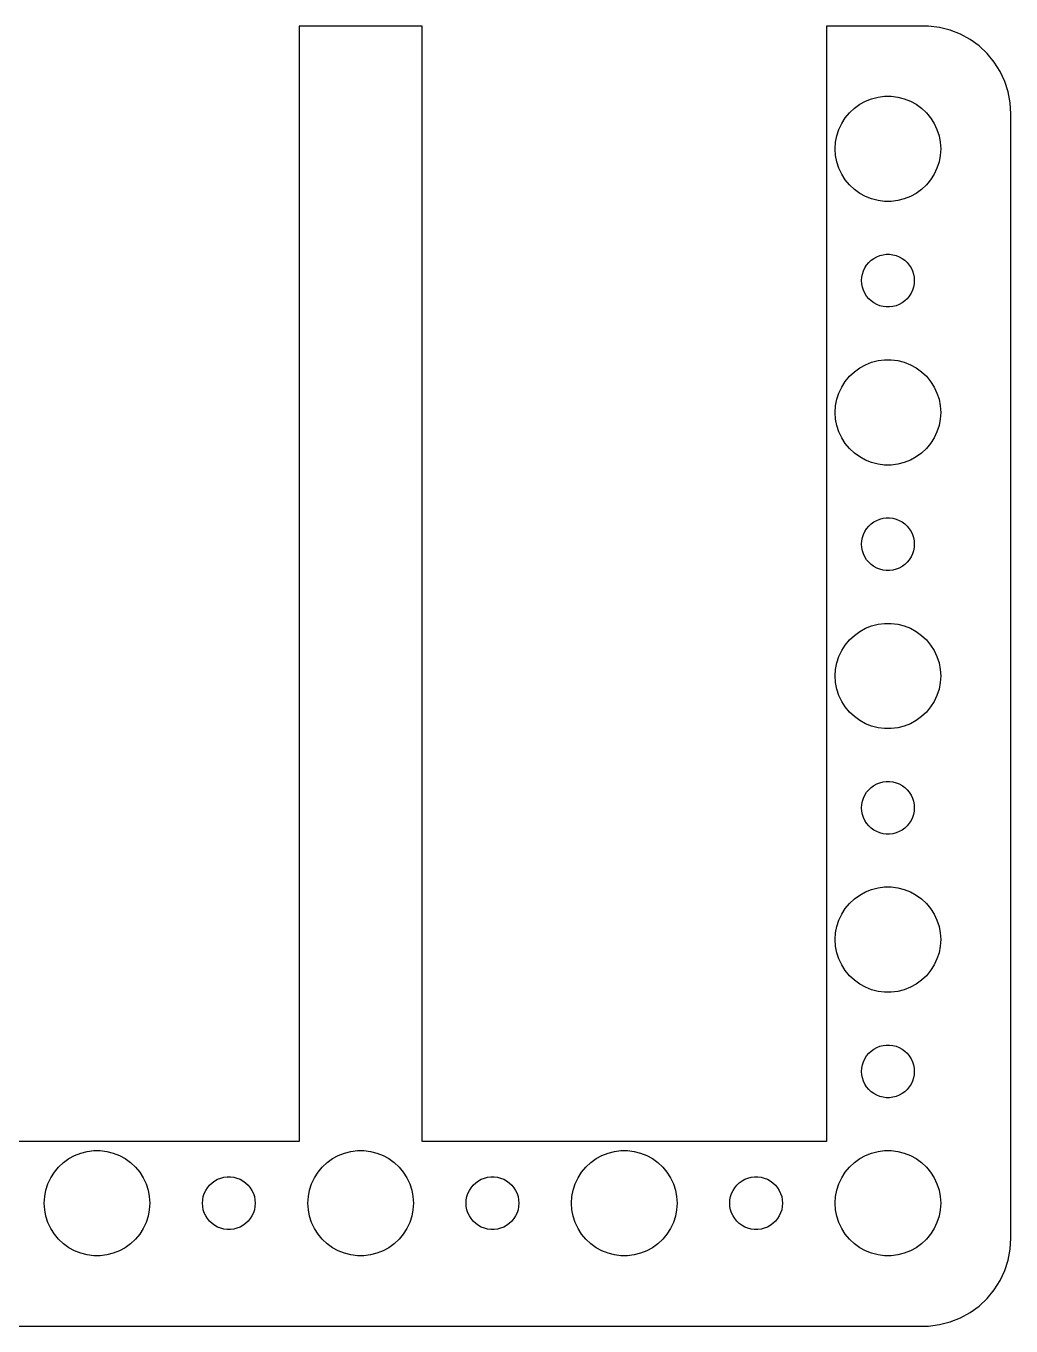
# Model space of a CAD drawing. Header units: metres. Extents: x -52 to 52, y 47 to 205.
# Drawn here: x -4 to 52, y 47 to 121 of the extents above; entities that cross this region are included whole.
import ezdxf

# ---------------------------------------------------------------- set-up
doc = ezdxf.new("R2010")
doc.units = ezdxf.units.M

msp = doc.modelspace()

# ---------------------------------------------------------------- linework, layer by layer
for p, q in [((18.5, 120.99), (11.5, 120.99)), ((11.5, 120.99), (11.5, 57.5)), ((18.5, 57.5), (18.5, 120.99)), ((47.3139, 120.99), (41.5, 120.99)), ((41.5, 120.99), (41.5, 57.5)), ((47.9369, 120.911), (47.3139, 120.99)), ((48.5451, 120.755), (47.9369, 120.911)), ((49.1289, 120.524), (48.5451, 120.755)), ((49.6791, 120.222), (49.1289, 120.524)), ((50.1871, 119.853), (49.6791, 120.222)), ((50.6448, 119.423), (50.1871, 119.853)), ((51.0451, 118.939), (50.6448, 119.423)), ((51.3815, 118.409), (51.0451, 118.939)), ((51.6489, 117.841), (51.3815, 118.409)), ((51.8429, 117.243), (51.6489, 117.841)), ((44.0729, 116.853), (44.4379, 116.947)), ((44.4379, 116.947), (44.8116, 116.994)), ((44.8116, 116.994), (45.1884, 116.994)), ((45.1884, 116.994), (45.5621, 116.947)), ((45.5621, 116.947), (45.927, 116.853)), ((51.9606, 116.627), (51.8429, 117.243)), ((42.8131, 116.054), (43.0877, 116.312)), ((43.0877, 116.312), (43.3925, 116.533)), ((43.3925, 116.533), (43.7227, 116.714)), ((43.7227, 116.714), (44.0729, 116.853)), ((45.927, 116.853), (46.2773, 116.714)), ((46.2773, 116.714), (46.6075, 116.533)), ((46.6075, 116.533), (46.9123, 116.312)), ((46.9123, 116.312), (47.1869, 116.054)), ((52, 116), (51.9606, 116.627)), ((42.2107, 115.104), (42.3711, 115.445)), ((42.3711, 115.445), (42.5729, 115.763)), ((42.5729, 115.763), (42.8131, 116.054)), ((47.1869, 116.054), (47.427, 115.763)), ((47.427, 115.763), (47.6289, 115.445)), ((47.6289, 115.445), (47.7893, 115.104)), ((52, 52), (52, 116)), ((42.0237, 114.376), (42.0942, 114.746)), ((42.0942, 114.746), (42.2107, 115.104)), ((47.7893, 115.104), (47.9057, 114.746)), ((47.9057, 114.746), (47.9763, 114.376)), ((42, 114), (42.0237, 114.376)), ((42.0237, 113.624), (42, 114)), ((47.9763, 114.376), (48, 114)), ((48, 114), (47.9763, 113.624)), ((42.0942, 113.254), (42.0237, 113.624)), ((42.2107, 112.896), (42.0942, 113.254)), ((47.9057, 113.254), (47.7893, 112.896)), ((47.9763, 113.624), (47.9057, 113.254)), ((42.3711, 112.555), (42.2107, 112.896)), ((42.5729, 112.237), (42.3711, 112.555)), ((47.6289, 112.555), (47.427, 112.237)), ((47.7893, 112.896), (47.6289, 112.555)), ((42.8131, 111.946), (42.5729, 112.237)), ((43.0877, 111.688), (42.8131, 111.946)), ((47.1869, 111.946), (46.9123, 111.688)), ((47.427, 112.237), (47.1869, 111.946)), ((43.3925, 111.467), (43.0877, 111.688)), ((43.7227, 111.286), (43.3925, 111.467)), ((44.0729, 111.147), (43.7227, 111.286)), ((44.4379, 111.053), (44.0729, 111.147)), ((44.8116, 111.006), (44.4379, 111.053)), ((45.1884, 111.006), (44.8116, 111.006)), ((45.5621, 111.053), (45.1884, 111.006)), ((45.927, 111.147), (45.5621, 111.053)), ((46.2773, 111.286), (45.927, 111.147)), ((46.6075, 111.467), (46.2773, 111.286)), ((46.9123, 111.688), (46.6075, 111.467)), ((43.6855, 107.223), (43.7865, 107.382)), ((43.7865, 107.382), (43.9065, 107.527)), ((43.9065, 107.527), (44.0439, 107.656)), ((44.0439, 107.656), (44.1963, 107.766)), ((44.1963, 107.766), (44.3613, 107.857)), ((44.3613, 107.857), (44.5365, 107.927)), ((44.5365, 107.927), (44.7189, 107.973)), ((44.7189, 107.973), (44.9058, 107.997)), ((44.9058, 107.997), (45.0942, 107.997)), ((45.0942, 107.997), (45.2811, 107.973)), ((45.2811, 107.973), (45.4635, 107.927)), ((45.4635, 107.927), (45.6387, 107.857)), ((45.6387, 107.857), (45.8037, 107.766)), ((45.8037, 107.766), (45.9561, 107.656)), ((45.9561, 107.656), (46.0934, 107.527)), ((46.0934, 107.527), (46.2135, 107.382)), ((46.2135, 107.382), (46.3145, 107.223)), ((43.5, 106.5), (43.5118, 106.688)), ((43.5118, 106.688), (43.5471, 106.873)), ((43.5471, 106.873), (43.6053, 107.052)), ((43.6053, 107.052), (43.6855, 107.223)), ((46.3145, 107.223), (46.3947, 107.052)), ((46.3947, 107.052), (46.4529, 106.873)), ((46.4529, 106.873), (46.4882, 106.688)), ((46.4882, 106.688), (46.5, 106.5)), ((43.5118, 106.312), (43.5, 106.5)), ((43.5471, 106.127), (43.5118, 106.312)), ((43.6053, 105.948), (43.5471, 106.127)), ((43.6855, 105.777), (43.6053, 105.948)), ((46.3947, 105.948), (46.3145, 105.777)), ((46.4529, 106.127), (46.3947, 105.948)), ((46.4882, 106.312), (46.4529, 106.127)), ((46.5, 106.5), (46.4882, 106.312)), ((43.7865, 105.618), (43.6855, 105.777)), ((43.9065, 105.473), (43.7865, 105.618)), ((44.0439, 105.344), (43.9065, 105.473)), ((44.1963, 105.234), (44.0439, 105.344)), ((44.3613, 105.143), (44.1963, 105.234)), ((44.5365, 105.073), (44.3613, 105.143)), ((44.7189, 105.027), (44.5365, 105.073)), ((45.4635, 105.073), (45.2811, 105.027)), ((45.6387, 105.143), (45.4635, 105.073)), ((45.8037, 105.234), (45.6387, 105.143)), ((45.9561, 105.344), (45.8037, 105.234)), ((46.0934, 105.473), (45.9561, 105.344)), ((46.2135, 105.618), (46.0934, 105.473)), ((46.3145, 105.777), (46.2135, 105.618)), ((44.9058, 105.003), (44.7189, 105.027)), ((45.0942, 105.003), (44.9058, 105.003)), ((45.2811, 105.027), (45.0942, 105.003)), ((43.0877, 101.312), (43.3925, 101.533)), ((43.3925, 101.533), (43.7227, 101.714)), ((43.7227, 101.714), (44.0729, 101.853)), ((44.0729, 101.853), (44.4379, 101.947)), ((44.4379, 101.947), (44.8116, 101.994)), ((44.8116, 101.994), (45.1884, 101.994)), ((45.1884, 101.994), (45.5621, 101.947)), ((45.5621, 101.947), (45.927, 101.853)), ((45.927, 101.853), (46.2773, 101.714)), ((46.2773, 101.714), (46.6075, 101.533)), ((46.6075, 101.533), (46.9123, 101.312)), ((42.3711, 100.445), (42.5729, 100.763)), ((42.5729, 100.763), (42.8131, 101.054)), ((42.8131, 101.054), (43.0877, 101.312)), ((46.9123, 101.312), (47.1869, 101.054)), ((47.1869, 101.054), (47.427, 100.763)), ((47.427, 100.763), (47.6289, 100.445)), ((42.0942, 99.7461), (42.2107, 100.104)), ((42.2107, 100.104), (42.3711, 100.445)), ((47.6289, 100.445), (47.7893, 100.104)), ((47.7893, 100.104), (47.9057, 99.7461)), ((42, 99), (42.0237, 99.376)), ((42.0237, 99.376), (42.0942, 99.7461)), ((47.9057, 99.7461), (47.9763, 99.376)), ((47.9763, 99.376), (48, 99)), ((42.0237, 98.624), (42, 99)), ((42.0942, 98.2539), (42.0237, 98.624)), ((47.9763, 98.624), (47.9057, 98.2539)), ((48, 99), (47.9763, 98.624)), ((42.2107, 97.8956), (42.0942, 98.2539)), ((42.3711, 97.5547), (42.2107, 97.8956)), ((47.7893, 97.8956), (47.6289, 97.5547)), ((47.9057, 98.2539), (47.7893, 97.8956)), ((42.5729, 97.2366), (42.3711, 97.5547)), ((42.8131, 96.9464), (42.5729, 97.2366)), ((43.0877, 96.6884), (42.8131, 96.9464)), ((47.1869, 96.9464), (46.9123, 96.6884)), ((47.427, 97.2366), (47.1869, 96.9464)), ((47.6289, 97.5547), (47.427, 97.2366)), ((43.3925, 96.467), (43.0877, 96.6884)), ((43.7227, 96.2855), (43.3925, 96.467)), ((44.0729, 96.1468), (43.7227, 96.2855)), ((46.2773, 96.2855), (45.927, 96.1468)), ((46.6075, 96.467), (46.2773, 96.2855)), ((46.9123, 96.6884), (46.6075, 96.467)), ((44.4379, 96.0531), (44.0729, 96.1468)), ((44.8116, 96.0059), (44.4379, 96.0531)), ((45.1884, 96.0059), (44.8116, 96.0059)), ((45.5621, 96.0531), (45.1884, 96.0059)), ((45.927, 96.1468), (45.5621, 96.0531)), ((43.7865, 92.3817), (43.9065, 92.5268)), ((43.9065, 92.5268), (44.0439, 92.6558)), ((44.0439, 92.6558), (44.1963, 92.7665)), ((44.1963, 92.7665), (44.3613, 92.8572)), ((44.3613, 92.8572), (44.5365, 92.9266)), ((44.5365, 92.9266), (44.7189, 92.9734)), ((44.7189, 92.9734), (44.9058, 92.997)), ((44.9058, 92.997), (45.0942, 92.997)), ((45.0942, 92.997), (45.2811, 92.9734)), ((45.2811, 92.9734), (45.4635, 92.9266)), ((45.4635, 92.9266), (45.6387, 92.8572)), ((45.6387, 92.8572), (45.8037, 92.7665)), ((45.8037, 92.7665), (45.9561, 92.6558)), ((45.9561, 92.6558), (46.0934, 92.5268)), ((46.0934, 92.5268), (46.2135, 92.3817)), ((43.5118, 91.688), (43.5471, 91.873)), ((43.5471, 91.873), (43.6053, 92.0522)), ((43.6053, 92.0522), (43.6855, 92.2226)), ((43.6855, 92.2226), (43.7865, 92.3817)), ((46.2135, 92.3817), (46.3145, 92.2226)), ((46.3145, 92.2226), (46.3947, 92.0522)), ((46.3947, 92.0522), (46.4529, 91.873)), ((46.4529, 91.873), (46.4882, 91.688)), ((43.5, 91.5), (43.5118, 91.688)), ((43.5118, 91.312), (43.5, 91.5)), ((43.5471, 91.127), (43.5118, 91.312)), ((43.6053, 90.9478), (43.5471, 91.127)), ((46.4529, 91.127), (46.3947, 90.9478)), ((46.4882, 91.312), (46.4529, 91.127)), ((46.4882, 91.688), (46.5, 91.5)), ((46.5, 91.5), (46.4882, 91.312)), ((43.6855, 90.7774), (43.6053, 90.9478)), ((43.7865, 90.6183), (43.6855, 90.7774)), ((43.9065, 90.4732), (43.7865, 90.6183)), ((44.0439, 90.3442), (43.9065, 90.4732)), ((44.1963, 90.2335), (44.0439, 90.3442)), ((45.9561, 90.3442), (45.8037, 90.2335)), ((46.0934, 90.4732), (45.9561, 90.3442)), ((46.2135, 90.6183), (46.0934, 90.4732)), ((46.3145, 90.7774), (46.2135, 90.6183)), ((46.3947, 90.9478), (46.3145, 90.7774)), ((44.3613, 90.1427), (44.1963, 90.2335)), ((44.5365, 90.0734), (44.3613, 90.1427)), ((44.7189, 90.0266), (44.5365, 90.0734)), ((44.9058, 90.0029), (44.7189, 90.0266)), ((45.0942, 90.0029), (44.9058, 90.0029)), ((45.2811, 90.0266), (45.0942, 90.0029)), ((45.4635, 90.0734), (45.2811, 90.0266)), ((45.6387, 90.1427), (45.4635, 90.0734)), ((45.8037, 90.2335), (45.6387, 90.1427)), ((43.3925, 86.533), (43.7227, 86.7145)), ((43.7227, 86.7145), (44.0729, 86.8532)), ((44.0729, 86.8532), (44.4379, 86.9469)), ((44.4379, 86.9469), (44.8116, 86.9941)), ((44.8116, 86.9941), (45.1884, 86.9941)), ((45.1884, 86.9941), (45.5621, 86.9469)), ((45.5621, 86.9469), (45.927, 86.8532)), ((45.927, 86.8532), (46.2773, 86.7145)), ((46.2773, 86.7145), (46.6075, 86.533)), ((42.5729, 85.7634), (42.8131, 86.0536)), ((42.8131, 86.0536), (43.0877, 86.3115)), ((43.0877, 86.3115), (43.3925, 86.533)), ((46.6075, 86.533), (46.9123, 86.3115)), ((46.9123, 86.3115), (47.1869, 86.0536)), ((47.1869, 86.0536), (47.427, 85.7634)), ((42.0942, 84.7461), (42.2107, 85.1044)), ((42.2107, 85.1044), (42.3711, 85.4453)), ((42.3711, 85.4453), (42.5729, 85.7634)), ((47.427, 85.7634), (47.6289, 85.4453)), ((47.6289, 85.4453), (47.7893, 85.1044)), ((47.7893, 85.1044), (47.9057, 84.7461)), ((42, 84), (42.0237, 84.376)), ((42.0237, 84.376), (42.0942, 84.7461)), ((47.9057, 84.7461), (47.9763, 84.376)), ((47.9763, 84.376), (48, 84)), ((42.0237, 83.624), (42, 84)), ((42.0942, 83.2539), (42.0237, 83.624)), ((47.9763, 83.624), (47.9057, 83.2539)), ((48, 84), (47.9763, 83.624)), ((42.2107, 82.8956), (42.0942, 83.2539)), ((42.3711, 82.5547), (42.2107, 82.8956)), ((47.7893, 82.8956), (47.6289, 82.5547)), ((47.9057, 83.2539), (47.7893, 82.8956)), ((42.5729, 82.2366), (42.3711, 82.5547)), ((42.8131, 81.9464), (42.5729, 82.2366)), ((47.427, 82.2366), (47.1869, 81.9464)), ((47.6289, 82.5547), (47.427, 82.2366)), ((43.0877, 81.6885), (42.8131, 81.9464)), ((43.3925, 81.467), (43.0877, 81.6885)), ((43.7227, 81.2855), (43.3925, 81.467)), ((46.6075, 81.467), (46.2773, 81.2855)), ((46.9123, 81.6885), (46.6075, 81.467)), ((47.1869, 81.9464), (46.9123, 81.6885)), ((44.0729, 81.1468), (43.7227, 81.2855)), ((44.4379, 81.0531), (44.0729, 81.1468)), ((44.8116, 81.0059), (44.4379, 81.0531)), ((45.1884, 81.0059), (44.8116, 81.0059)), ((45.5621, 81.0531), (45.1884, 81.0059)), ((45.927, 81.1468), (45.5621, 81.0531)), ((46.2773, 81.2855), (45.927, 81.1468)), ((44.0439, 77.6558), (44.1963, 77.7665)), ((44.1963, 77.7665), (44.3613, 77.8573)), ((44.3613, 77.8573), (44.5365, 77.9266)), ((44.5365, 77.9266), (44.7189, 77.9734)), ((44.7189, 77.9734), (44.9058, 77.9971)), ((44.9058, 77.9971), (45.0942, 77.9971)), ((45.0942, 77.9971), (45.2811, 77.9734)), ((45.2811, 77.9734), (45.4635, 77.9266)), ((45.4635, 77.9266), (45.6387, 77.8573)), ((45.6387, 77.8573), (45.8037, 77.7665)), ((45.8037, 77.7665), (45.9561, 77.6558)), ((43.5471, 76.873), (43.6053, 77.0522)), ((43.6053, 77.0522), (43.6855, 77.2226)), ((43.6855, 77.2226), (43.7865, 77.3817)), ((43.7865, 77.3817), (43.9065, 77.5268)), ((43.9065, 77.5268), (44.0439, 77.6558)), ((45.9561, 77.6558), (46.0934, 77.5268)), ((46.0934, 77.5268), (46.2135, 77.3817)), ((46.2135, 77.3817), (46.3145, 77.2226)), ((46.3145, 77.2226), (46.3947, 77.0522)), ((46.3947, 77.0522), (46.4529, 76.873)), ((43.5, 76.5), (43.5118, 76.688)), ((43.5118, 76.312), (43.5, 76.5)), ((43.5118, 76.688), (43.5471, 76.873)), ((43.5471, 76.127), (43.5118, 76.312)), ((46.4529, 76.873), (46.4882, 76.688)), ((46.4882, 76.312), (46.4529, 76.127)), ((46.4882, 76.688), (46.5, 76.5)), ((46.5, 76.5), (46.4882, 76.312)), ((43.6053, 75.9478), (43.5471, 76.127)), ((43.6855, 75.7774), (43.6053, 75.9478)), ((43.7865, 75.6183), (43.6855, 75.7774)), ((43.9065, 75.4732), (43.7865, 75.6183)), ((44.0439, 75.3442), (43.9065, 75.4732)), ((46.0934, 75.4732), (45.9561, 75.3442)), ((46.2135, 75.6183), (46.0934, 75.4732)), ((46.3145, 75.7774), (46.2135, 75.6183)), ((46.3947, 75.9478), (46.3145, 75.7774)), ((46.4529, 76.127), (46.3947, 75.9478)), ((44.1963, 75.2335), (44.0439, 75.3442)), ((44.3613, 75.1428), (44.1963, 75.2335)), ((44.5365, 75.0734), (44.3613, 75.1428)), ((44.7189, 75.0266), (44.5365, 75.0734)), ((44.9058, 75.003), (44.7189, 75.0266)), ((45.0942, 75.003), (44.9058, 75.003)), ((45.2811, 75.0266), (45.0942, 75.003)), ((45.4635, 75.0734), (45.2811, 75.0266)), ((45.6387, 75.1428), (45.4635, 75.0734)), ((45.8037, 75.2335), (45.6387, 75.1428)), ((45.9561, 75.3442), (45.8037, 75.2335)), ((43.7227, 71.7145), (44.0729, 71.8532)), ((44.0729, 71.8532), (44.4379, 71.9469)), ((44.4379, 71.9469), (44.8116, 71.9941)), ((44.8116, 71.9941), (45.1884, 71.9941)), ((45.1884, 71.9941), (45.5621, 71.9469)), ((45.5621, 71.9469), (45.927, 71.8532)), ((45.927, 71.8532), (46.2773, 71.7145)), ((42.5729, 70.7634), (42.8131, 71.0536)), ((42.8131, 71.0536), (43.0877, 71.3116)), ((43.0877, 71.3116), (43.3925, 71.533)), ((43.3925, 71.533), (43.7227, 71.7145)), ((46.2773, 71.7145), (46.6075, 71.533)), ((46.6075, 71.533), (46.9123, 71.3116)), ((46.9123, 71.3116), (47.1869, 71.0536)), ((47.1869, 71.0536), (47.427, 70.7634)), ((42.2107, 70.1044), (42.3711, 70.4453)), ((42.3711, 70.4453), (42.5729, 70.7634)), ((47.427, 70.7634), (47.6289, 70.4453)), ((47.6289, 70.4453), (47.7893, 70.1044)), ((42.0237, 69.376), (42.0942, 69.7461)), ((42.0942, 69.7461), (42.2107, 70.1044)), ((47.7893, 70.1044), (47.9057, 69.7461)), ((47.9057, 69.7461), (47.9763, 69.376)), ((42, 69), (42.0237, 69.376)), ((42.0237, 68.624), (42, 69)), ((47.9763, 69.376), (48, 69)), ((48, 69), (47.9763, 68.624)), ((42.0942, 68.2539), (42.0237, 68.624)), ((42.2107, 67.8956), (42.0942, 68.2539)), ((47.9057, 68.2539), (47.7893, 67.8956)), ((47.9763, 68.624), (47.9057, 68.2539)), ((42.3711, 67.5547), (42.2107, 67.8956)), ((42.5729, 67.2366), (42.3711, 67.5547)), ((47.6289, 67.5547), (47.427, 67.2366)), ((47.7893, 67.8956), (47.6289, 67.5547)), ((42.8131, 66.9464), (42.5729, 67.2366)), ((43.0877, 66.6885), (42.8131, 66.9464)), ((43.3925, 66.467), (43.0877, 66.6885)), ((46.9123, 66.6885), (46.6075, 66.467)), ((47.1869, 66.9464), (46.9123, 66.6885)), ((47.427, 67.2366), (47.1869, 66.9464)), ((43.7227, 66.2855), (43.3925, 66.467)), ((44.0729, 66.1468), (43.7227, 66.2855)), ((44.4379, 66.0531), (44.0729, 66.1468)), ((44.8116, 66.0059), (44.4379, 66.0531)), ((45.1884, 66.0059), (44.8116, 66.0059)), ((45.5621, 66.0531), (45.1884, 66.0059)), ((45.927, 66.1468), (45.5621, 66.0531)), ((46.2773, 66.2855), (45.927, 66.1468)), ((46.6075, 66.467), (46.2773, 66.2855)), ((44.3613, 62.8573), (44.5365, 62.9266)), ((44.5365, 62.9266), (44.7189, 62.9734)), ((44.7189, 62.9734), (44.9058, 62.997)), ((44.9058, 62.997), (45.0942, 62.997)), ((45.0942, 62.997), (45.2811, 62.9734)), ((45.2811, 62.9734), (45.4635, 62.9266)), ((45.4635, 62.9266), (45.6387, 62.8573)), ((43.6053, 62.0522), (43.6855, 62.2226)), ((43.6855, 62.2226), (43.7865, 62.3817)), ((43.7865, 62.3817), (43.9065, 62.5268)), ((43.9065, 62.5268), (44.0439, 62.6558)), ((44.0439, 62.6558), (44.1963, 62.7665)), ((44.1963, 62.7665), (44.3613, 62.8573)), ((45.6387, 62.8573), (45.8037, 62.7665)), ((45.8037, 62.7665), (45.9561, 62.6558)), ((45.9561, 62.6558), (46.0934, 62.5268)), ((46.0934, 62.5268), (46.2135, 62.3817)), ((46.2135, 62.3817), (46.3145, 62.2226)), ((46.3145, 62.2226), (46.3947, 62.0522)), ((43.5, 61.5), (43.5118, 61.688)), ((43.5118, 61.312), (43.5, 61.5)), ((43.5118, 61.688), (43.5471, 61.873)), ((43.5471, 61.873), (43.6053, 62.0522)), ((46.3947, 62.0522), (46.4529, 61.873)), ((46.4529, 61.873), (46.4882, 61.688)), ((46.4882, 61.688), (46.5, 61.5)), ((46.5, 61.5), (46.4882, 61.312)), ((43.5471, 61.127), (43.5118, 61.312)), ((43.6053, 60.9478), (43.5471, 61.127)), ((43.6855, 60.7774), (43.6053, 60.9478)), ((43.7865, 60.6183), (43.6855, 60.7774)), ((46.3145, 60.7774), (46.2135, 60.6183)), ((46.3947, 60.9478), (46.3145, 60.7774)), ((46.4529, 61.127), (46.3947, 60.9478)), ((46.4882, 61.312), (46.4529, 61.127)), ((43.9065, 60.4732), (43.7865, 60.6183)), ((44.0439, 60.3442), (43.9065, 60.4732)), ((44.1963, 60.2335), (44.0439, 60.3442)), ((44.3613, 60.1428), (44.1963, 60.2335)), ((44.5365, 60.0734), (44.3613, 60.1428)), ((44.7189, 60.0266), (44.5365, 60.0734)), ((44.9058, 60.003), (44.7189, 60.0266)), ((45.0942, 60.003), (44.9058, 60.003)), ((45.2811, 60.0266), (45.0942, 60.003)), ((45.4635, 60.0734), (45.2811, 60.0266)), ((45.6387, 60.1428), (45.4635, 60.0734)), ((45.8037, 60.2335), (45.6387, 60.1428)), ((45.9561, 60.3442), (45.8037, 60.2335)), ((46.0934, 60.4732), (45.9561, 60.3442)), ((46.2135, 60.6183), (46.0934, 60.4732)), ((11.5, 57.5), (-11.5, 57.5)), ((-0.56213, 56.9469), (-0.18837, 56.9941)), ((-0.18837, 56.9941), (0.18837, 56.9941)), ((0.18837, 56.9941), (0.56213, 56.9469)), ((14.4379, 56.9469), (14.8116, 56.9941)), ((14.8116, 56.9941), (15.1884, 56.9941)), ((15.1884, 56.9941), (15.5621, 56.9469)), ((41.5, 57.5), (18.5, 57.5)), ((29.4379, 56.9469), (29.8116, 56.9941)), ((29.8116, 56.9941), (30.1884, 56.9941)), ((30.1884, 56.9941), (30.5621, 56.9469)), ((44.4379, 56.9469), (44.8116, 56.9941)), ((44.8116, 56.9941), (45.1884, 56.9941)), ((45.1884, 56.9941), (45.5621, 56.9469)), ((-2.1869, 56.0536), (-1.91226, 56.3116)), ((-1.91226, 56.3116), (-1.60747, 56.533)), ((-1.60747, 56.533), (-1.27733, 56.7145)), ((-1.27733, 56.7145), (-0.92705, 56.8532)), ((-0.92705, 56.8532), (-0.56213, 56.9469)), ((0.56213, 56.9469), (0.92705, 56.8532)), ((0.92705, 56.8532), (1.27733, 56.7145)), ((1.27733, 56.7145), (1.60747, 56.533)), ((1.60747, 56.533), (1.91226, 56.3116)), ((1.91226, 56.3116), (2.1869, 56.0536)), ((12.8131, 56.0536), (13.0877, 56.3116)), ((13.0877, 56.3116), (13.3925, 56.533)), ((13.3925, 56.533), (13.7227, 56.7145)), ((13.7227, 56.7145), (14.0729, 56.8532)), ((14.0729, 56.8532), (14.4379, 56.9469)), ((15.5621, 56.9469), (15.927, 56.8532)), ((15.927, 56.8532), (16.2773, 56.7145)), ((16.2773, 56.7145), (16.6075, 56.533)), ((16.6075, 56.533), (16.9123, 56.3116)), ((16.9123, 56.3116), (17.1869, 56.0536)), ((27.8131, 56.0536), (28.0877, 56.3116)), ((28.0877, 56.3116), (28.3925, 56.533)), ((28.3925, 56.533), (28.7227, 56.7145)), ((28.7227, 56.7145), (29.0729, 56.8532)), ((29.0729, 56.8532), (29.4379, 56.9469)), ((30.5621, 56.9469), (30.927, 56.8532)), ((30.927, 56.8532), (31.2773, 56.7145)), ((31.2773, 56.7145), (31.6075, 56.533)), ((31.6075, 56.533), (31.9123, 56.3116)), ((31.9123, 56.3116), (32.1869, 56.0536)), ((42.8131, 56.0536), (43.0877, 56.3116)), ((43.0877, 56.3116), (43.3925, 56.533)), ((43.3925, 56.533), (43.7227, 56.7145)), ((43.7227, 56.7145), (44.0729, 56.8532)), ((44.0729, 56.8532), (44.4379, 56.9469)), ((45.5621, 56.9469), (45.927, 56.8532)), ((45.927, 56.8532), (46.2773, 56.7145)), ((46.2773, 56.7145), (46.6075, 56.533)), ((46.6075, 56.533), (46.9123, 56.3116)), ((46.9123, 56.3116), (47.1869, 56.0536)), ((-2.62891, 55.4453), (-2.42705, 55.7634)), ((-2.42705, 55.7634), (-2.1869, 56.0536)), ((2.1869, 56.0536), (2.42705, 55.7634)), ((2.42705, 55.7634), (2.62891, 55.4453)), ((7.21892, 55.4734), (7.40581, 55.497)), ((7.40581, 55.497), (7.59418, 55.497)), ((7.59418, 55.497), (7.78107, 55.4734)), ((12.3711, 55.4453), (12.5729, 55.7634)), ((12.5729, 55.7634), (12.8131, 56.0536)), ((17.1869, 56.0536), (17.427, 55.7634)), ((17.427, 55.7634), (17.6289, 55.4453)), ((22.2189, 55.4734), (22.4058, 55.497)), ((22.4058, 55.497), (22.5942, 55.497)), ((22.5942, 55.497), (22.7811, 55.4734)), ((27.3711, 55.4453), (27.5729, 55.7634)), ((27.5729, 55.7634), (27.8131, 56.0536)), ((32.1869, 56.0536), (32.427, 55.7634)), ((32.427, 55.7634), (32.6289, 55.4453)), ((37.2189, 55.4734), (37.4058, 55.497)), ((37.4058, 55.497), (37.5942, 55.497)), ((37.5942, 55.497), (37.7811, 55.4734)), ((42.3711, 55.4453), (42.5729, 55.7634)), ((42.5729, 55.7634), (42.8131, 56.0536)), ((47.1869, 56.0536), (47.427, 55.7634)), ((47.427, 55.7634), (47.6289, 55.4453)), ((-2.97633, 54.376), (-2.90575, 54.7461)), ((-2.90575, 54.7461), (-2.78932, 55.1044)), ((-2.78932, 55.1044), (-2.62891, 55.4453)), ((2.62891, 55.4453), (2.78932, 55.1044)), ((2.78932, 55.1044), (2.90575, 54.7461)), ((2.90575, 54.7461), (2.97633, 54.376)), ((6.18553, 54.7226), (6.28647, 54.8817)), ((6.28647, 54.8817), (6.40654, 55.0268)), ((6.40654, 55.0268), (6.54385, 55.1558)), ((6.54385, 55.1558), (6.69626, 55.2665)), ((6.69626, 55.2665), (6.86133, 55.3573)), ((6.86133, 55.3573), (7.03647, 55.4266)), ((7.03647, 55.4266), (7.21892, 55.4734)), ((7.78107, 55.4734), (7.96352, 55.4266)), ((7.96352, 55.4266), (8.13866, 55.3573)), ((8.13866, 55.3573), (8.30373, 55.2665)), ((8.30373, 55.2665), (8.45613, 55.1558)), ((8.45613, 55.1558), (8.59344, 55.0268)), ((8.59344, 55.0268), (8.71352, 54.8817)), ((8.71352, 54.8817), (8.81445, 54.7226)), ((12.0237, 54.376), (12.0942, 54.7461)), ((12.0942, 54.7461), (12.2107, 55.1044)), ((12.2107, 55.1044), (12.3711, 55.4453)), ((17.6289, 55.4453), (17.7893, 55.1044)), ((17.7893, 55.1044), (17.9057, 54.7461)), ((17.9057, 54.7461), (17.9763, 54.376)), ((21.1855, 54.7226), (21.2865, 54.8817)), ((21.2865, 54.8817), (21.4065, 55.0268)), ((21.4065, 55.0268), (21.5439, 55.1558)), ((21.5439, 55.1558), (21.6963, 55.2665)), ((21.6963, 55.2665), (21.8613, 55.3573)), ((21.8613, 55.3573), (22.0365, 55.4266)), ((22.0365, 55.4266), (22.2189, 55.4734)), ((22.7811, 55.4734), (22.9635, 55.4266)), ((22.9635, 55.4266), (23.1387, 55.3573)), ((23.1387, 55.3573), (23.3037, 55.2665)), ((23.3037, 55.2665), (23.4561, 55.1558)), ((23.4561, 55.1558), (23.5934, 55.0268)), ((23.5934, 55.0268), (23.7135, 54.8817)), ((23.7135, 54.8817), (23.8145, 54.7226)), ((27.0237, 54.376), (27.0942, 54.7461)), ((27.0942, 54.7461), (27.2107, 55.1044)), ((27.2107, 55.1044), (27.3711, 55.4453)), ((32.6289, 55.4453), (32.7893, 55.1044)), ((32.7893, 55.1044), (32.9057, 54.7461)), ((32.9057, 54.7461), (32.9763, 54.376)), ((36.1855, 54.7226), (36.2865, 54.8817)), ((36.2865, 54.8817), (36.4065, 55.0268)), ((36.4065, 55.0268), (36.5439, 55.1558)), ((36.5439, 55.1558), (36.6963, 55.2665)), ((36.6963, 55.2665), (36.8613, 55.3573)), ((36.8613, 55.3573), (37.0365, 55.4266)), ((37.0365, 55.4266), (37.2189, 55.4734)), ((37.7811, 55.4734), (37.9635, 55.4266)), ((37.9635, 55.4266), (38.1387, 55.3573)), ((38.1387, 55.3573), (38.3037, 55.2665)), ((38.3037, 55.2665), (38.4561, 55.1558)), ((38.4561, 55.1558), (38.5934, 55.0268)), ((38.5934, 55.0268), (38.7135, 54.8817)), ((38.7135, 54.8817), (38.8145, 54.7226)), ((42.0237, 54.376), (42.0942, 54.7461)), ((42.0942, 54.7461), (42.2107, 55.1044)), ((42.2107, 55.1044), (42.3711, 55.4453)), ((47.6289, 55.4453), (47.7893, 55.1044)), ((47.7893, 55.1044), (47.9057, 54.7461)), ((47.9057, 54.7461), (47.9763, 54.376)), ((-3, 54), (-2.97633, 54.376)), ((2.97633, 54.376), (3, 54)), ((6, 54), (6.01183, 54.188)), ((6.01183, 54.188), (6.04712, 54.373)), ((6.04712, 54.373), (6.10533, 54.5522)), ((6.10533, 54.5522), (6.18553, 54.7226)), ((8.81445, 54.7226), (8.89465, 54.5522)), ((8.89465, 54.5522), (8.95287, 54.373)), ((8.95287, 54.373), (8.98816, 54.188)), ((8.98816, 54.188), (9, 54)), ((12, 54), (12.0237, 54.376)), ((17.9763, 54.376), (18, 54)), ((21, 54), (21.0118, 54.188)), ((21.0118, 54.188), (21.0471, 54.373)), ((21.0471, 54.373), (21.1053, 54.5522)), ((21.1053, 54.5522), (21.1855, 54.7226)), ((23.8145, 54.7226), (23.8947, 54.5522)), ((23.8947, 54.5522), (23.9529, 54.373)), ((23.9529, 54.373), (23.9882, 54.188)), ((23.9882, 54.188), (24, 54)), ((27, 54), (27.0237, 54.376)), ((32.9763, 54.376), (33, 54)), ((36, 54), (36.0118, 54.188)), ((36.0118, 54.188), (36.0471, 54.373)), ((36.0471, 54.373), (36.1053, 54.5522)), ((36.1053, 54.5522), (36.1855, 54.7226)), ((38.8145, 54.7226), (38.8947, 54.5522)), ((38.8947, 54.5522), (38.9529, 54.373)), ((38.9529, 54.373), (38.9882, 54.188)), ((38.9882, 54.188), (39, 54)), ((42, 54), (42.0237, 54.376)), ((47.9763, 54.376), (48, 54)), ((-2.97633, 53.624), (-3, 54)), ((-2.90575, 53.2539), (-2.97633, 53.624)), ((2.97633, 53.624), (2.90575, 53.2539)), ((3, 54), (2.97633, 53.624)), ((6.01183, 53.812), (6, 54)), ((6.04712, 53.627), (6.01183, 53.812)), ((6.10533, 53.4478), (6.04712, 53.627)), ((6.18553, 53.2774), (6.10533, 53.4478)), ((6.28647, 53.1183), (6.18553, 53.2774)), ((8.81445, 53.2774), (8.71352, 53.1183)), ((8.89465, 53.4478), (8.81445, 53.2774)), ((8.95287, 53.627), (8.89465, 53.4478)), ((8.98816, 53.812), (8.95287, 53.627)), ((9, 54), (8.98816, 53.812)), ((12.0237, 53.624), (12, 54)), ((12.0942, 53.2539), (12.0237, 53.624)), ((17.9763, 53.624), (17.9057, 53.2539)), ((18, 54), (17.9763, 53.624)), ((21.0118, 53.812), (21, 54)), ((21.0471, 53.627), (21.0118, 53.812)), ((21.1053, 53.4478), (21.0471, 53.627)), ((21.1855, 53.2774), (21.1053, 53.4478)), ((21.2865, 53.1183), (21.1855, 53.2774)), ((23.8145, 53.2774), (23.7135, 53.1183)), ((23.8947, 53.4478), (23.8145, 53.2774)), ((23.9529, 53.627), (23.8947, 53.4478)), ((23.9882, 53.812), (23.9529, 53.627)), ((24, 54), (23.9882, 53.812)), ((27.0237, 53.624), (27, 54)), ((27.0942, 53.2539), (27.0237, 53.624)), ((32.9763, 53.624), (32.9057, 53.2539)), ((33, 54), (32.9763, 53.624)), ((36.0118, 53.812), (36, 54)), ((36.0471, 53.627), (36.0118, 53.812)), ((36.1053, 53.4478), (36.0471, 53.627)), ((36.1855, 53.2774), (36.1053, 53.4478)), ((36.2865, 53.1183), (36.1855, 53.2774)), ((38.8145, 53.2774), (38.7135, 53.1183)), ((38.8947, 53.4478), (38.8145, 53.2774)), ((38.9529, 53.627), (38.8947, 53.4478)), ((38.9882, 53.812), (38.9529, 53.627)), ((39, 54), (38.9882, 53.812)), ((42.0237, 53.624), (42, 54)), ((42.0942, 53.2539), (42.0237, 53.624)), ((47.9763, 53.624), (47.9057, 53.2539)), ((48, 54), (47.9763, 53.624)), ((-2.78932, 52.8956), (-2.90575, 53.2539)), ((-2.62891, 52.5547), (-2.78932, 52.8956)), ((-2.42705, 52.2366), (-2.62891, 52.5547)), ((2.62891, 52.5547), (2.42705, 52.2366)), ((2.78932, 52.8956), (2.62891, 52.5547)), ((2.90575, 53.2539), (2.78932, 52.8956)), ((6.40654, 52.9732), (6.28647, 53.1183)), ((6.54385, 52.8442), (6.40654, 52.9732)), ((6.69626, 52.7335), (6.54385, 52.8442)), ((6.86133, 52.6428), (6.69626, 52.7335)), ((7.03647, 52.5734), (6.86133, 52.6428)), ((7.21892, 52.5266), (7.03647, 52.5734)), ((7.40581, 52.503), (7.21892, 52.5266)), ((7.78107, 52.5266), (7.59418, 52.503)), ((7.96352, 52.5734), (7.78107, 52.5266)), ((8.13866, 52.6428), (7.96352, 52.5734)), ((8.30373, 52.7335), (8.13866, 52.6428)), ((8.45613, 52.8442), (8.30373, 52.7335)), ((8.59344, 52.9732), (8.45613, 52.8442)), ((8.71352, 53.1183), (8.59344, 52.9732)), ((12.2107, 52.8956), (12.0942, 53.2539)), ((12.3711, 52.5547), (12.2107, 52.8956)), ((12.5729, 52.2366), (12.3711, 52.5547)), ((17.6289, 52.5547), (17.427, 52.2366)), ((17.7893, 52.8956), (17.6289, 52.5547)), ((17.9057, 53.2539), (17.7893, 52.8956)), ((21.4065, 52.9732), (21.2865, 53.1183)), ((21.5439, 52.8442), (21.4065, 52.9732)), ((21.6963, 52.7335), (21.5439, 52.8442)), ((21.8613, 52.6428), (21.6963, 52.7335)), ((22.0365, 52.5734), (21.8613, 52.6428)), ((22.2189, 52.5266), (22.0365, 52.5734)), ((22.4058, 52.503), (22.2189, 52.5266)), ((22.7811, 52.5266), (22.5942, 52.503)), ((22.9635, 52.5734), (22.7811, 52.5266)), ((23.1387, 52.6428), (22.9635, 52.5734)), ((23.3037, 52.7335), (23.1387, 52.6428)), ((23.4561, 52.8442), (23.3037, 52.7335)), ((23.5934, 52.9732), (23.4561, 52.8442)), ((23.7135, 53.1183), (23.5934, 52.9732)), ((27.2107, 52.8956), (27.0942, 53.2539)), ((27.3711, 52.5547), (27.2107, 52.8956)), ((27.5729, 52.2366), (27.3711, 52.5547)), ((32.6289, 52.5547), (32.427, 52.2366)), ((32.7893, 52.8956), (32.6289, 52.5547)), ((32.9057, 53.2539), (32.7893, 52.8956)), ((36.4065, 52.9732), (36.2865, 53.1183)), ((36.5439, 52.8442), (36.4065, 52.9732)), ((36.6963, 52.7335), (36.5439, 52.8442)), ((36.8613, 52.6428), (36.6963, 52.7335)), ((37.0365, 52.5734), (36.8613, 52.6428)), ((37.2189, 52.5266), (37.0365, 52.5734)), ((37.4058, 52.503), (37.2189, 52.5266)), ((37.7811, 52.5266), (37.5942, 52.503)), ((37.9635, 52.5734), (37.7811, 52.5266)), ((38.1387, 52.6428), (37.9635, 52.5734)), ((38.3037, 52.7335), (38.1387, 52.6428)), ((38.4561, 52.8442), (38.3037, 52.7335)), ((38.5934, 52.9732), (38.4561, 52.8442)), ((38.7135, 53.1183), (38.5934, 52.9732)), ((42.2107, 52.8956), (42.0942, 53.2539)), ((42.3711, 52.5547), (42.2107, 52.8956)), ((42.5729, 52.2366), (42.3711, 52.5547)), ((47.6289, 52.5547), (47.427, 52.2366)), ((47.7893, 52.8956), (47.6289, 52.5547)), ((47.9057, 53.2539), (47.7893, 52.8956)), ((-2.1869, 51.9464), (-2.42705, 52.2366)), ((-1.91226, 51.6885), (-2.1869, 51.9464)), ((2.1869, 51.9464), (1.91226, 51.6885)), ((2.42705, 52.2366), (2.1869, 51.9464)), ((7.59418, 52.503), (7.40581, 52.503)), ((12.8131, 51.9464), (12.5729, 52.2366)), ((13.0877, 51.6885), (12.8131, 51.9464)), ((17.1869, 51.9464), (16.9123, 51.6885)), ((17.427, 52.2366), (17.1869, 51.9464)), ((22.5942, 52.503), (22.4058, 52.503)), ((27.8131, 51.9464), (27.5729, 52.2366)), ((28.0877, 51.6885), (27.8131, 51.9464)), ((32.1869, 51.9464), (31.9123, 51.6885)), ((32.427, 52.2366), (32.1869, 51.9464)), ((37.5942, 52.503), (37.4058, 52.503)), ((42.8131, 51.9464), (42.5729, 52.2366)), ((43.0877, 51.6885), (42.8131, 51.9464)), ((47.1869, 51.9464), (46.9123, 51.6885)), ((47.427, 52.2366), (47.1869, 51.9464)), ((51.9606, 51.3733), (52, 52)), ((-1.60747, 51.467), (-1.91226, 51.6885)), ((-1.27733, 51.2855), (-1.60747, 51.467)), ((-0.92705, 51.1468), (-1.27733, 51.2855)), ((-0.56213, 51.0531), (-0.92705, 51.1468)), ((-0.18837, 51.0059), (-0.56213, 51.0531)), ((0.56213, 51.0531), (0.18837, 51.0059)), ((0.92705, 51.1468), (0.56213, 51.0531)), ((1.27733, 51.2855), (0.92705, 51.1468)), ((1.60747, 51.467), (1.27733, 51.2855)), ((1.91226, 51.6885), (1.60747, 51.467)), ((13.3925, 51.467), (13.0877, 51.6885)), ((13.7227, 51.2855), (13.3925, 51.467)), ((14.0729, 51.1468), (13.7227, 51.2855)), ((14.4379, 51.0531), (14.0729, 51.1468)), ((14.8116, 51.0059), (14.4379, 51.0531)), ((15.5621, 51.0531), (15.1884, 51.0059)), ((15.927, 51.1468), (15.5621, 51.0531)), ((16.2773, 51.2855), (15.927, 51.1468)), ((16.6075, 51.467), (16.2773, 51.2855)), ((16.9123, 51.6885), (16.6075, 51.467)), ((28.3925, 51.467), (28.0877, 51.6885)), ((28.7227, 51.2855), (28.3925, 51.467)), ((29.0729, 51.1468), (28.7227, 51.2855)), ((29.4379, 51.0531), (29.0729, 51.1468)), ((29.8116, 51.0059), (29.4379, 51.0531)), ((30.5621, 51.0531), (30.1884, 51.0059)), ((30.927, 51.1468), (30.5621, 51.0531)), ((31.2773, 51.2855), (30.927, 51.1468)), ((31.6075, 51.467), (31.2773, 51.2855)), ((31.9123, 51.6885), (31.6075, 51.467)), ((43.3925, 51.467), (43.0877, 51.6885)), ((43.7227, 51.2855), (43.3925, 51.467)), ((44.0729, 51.1468), (43.7227, 51.2855)), ((44.4379, 51.0531), (44.0729, 51.1468)), ((44.8116, 51.0059), (44.4379, 51.0531)), ((45.5621, 51.0531), (45.1884, 51.0059)), ((45.927, 51.1468), (45.5621, 51.0531)), ((46.2773, 51.2855), (45.927, 51.1468)), ((46.6075, 51.467), (46.2773, 51.2855)), ((46.9123, 51.6885), (46.6075, 51.467)), ((51.8429, 50.7566), (51.9606, 51.3733)), ((0.18837, 51.0059), (-0.18837, 51.0059)), ((15.1884, 51.0059), (14.8116, 51.0059)), ((30.1884, 51.0059), (29.8116, 51.0059)), ((45.1884, 51.0059), (44.8116, 51.0059)), ((51.6489, 50.1594), (51.8429, 50.7566)), ((51.0451, 49.0611), (51.3815, 49.5912)), ((51.3815, 49.5912), (51.6489, 50.1594)), ((50.6448, 48.5773), (51.0451, 49.0611)), ((49.6791, 47.7784), (50.1871, 48.1474)), ((50.1871, 48.1474), (50.6448, 48.5773)), ((48.5451, 47.2447), (49.1289, 47.4759)), ((49.1289, 47.4759), (49.6791, 47.7784)), ((-47.3139, 47.0099), (47.3139, 47.0099)), ((47.3139, 47.0099), (47.9369, 47.0886)), ((47.9369, 47.0886), (48.5451, 47.2447))]:
    msp.add_line(p, q)

doc.saveas('drawing.dxf')
